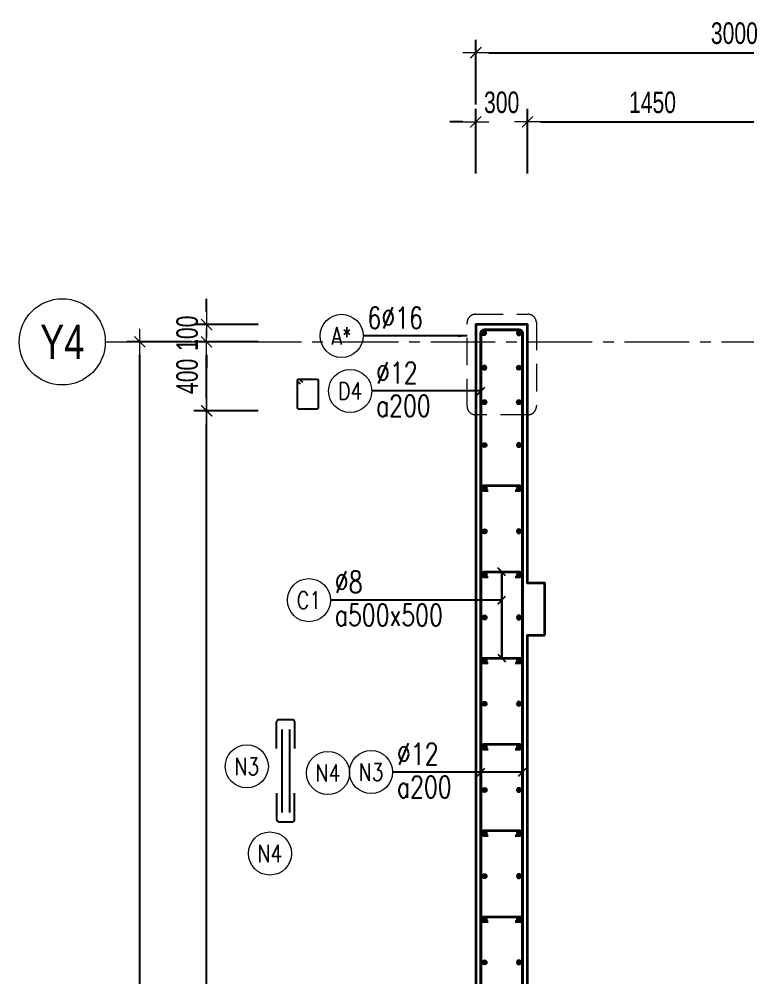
# Model space of a CAD drawing. Header units: millimetres. Extents: x 738475 to 1279438, y -34239 to 156422.
# Drawn here: x 1060104 to 1064326, y 55035 to 60589 of the extents above; entities that cross this region are included whole.
import ezdxf
from ezdxf.enums import TextEntityAlignment as Align

# ---------------------------------------------------------------- set-up
doc = ezdxf.new("R2010")
doc.units = ezdxf.units.MM
doc.header["$MEASUREMENT"] = 0
for name, pattern in [('HIDDEN', [9.525, 6.35, -3.175]), ('HIDDEN2', [4.7625, 3.175, -1.5875]), ('HT_Dim Grid$0$CENTER2', [1.125, 0.75, -0.125, 0.125, -0.125]), ('HT_Grid$0$CENTER2', [1.125, 0.75, -0.125, 0.125, -0.125])]:
    doc.linetypes.add(name, pattern=pattern)
doc.layers.get('0').update_dxf_attribs({"lineweight": 20})
doc.layers.get('Defpoints').update_dxf_attribs({"color": 151, "lineweight": 9})
doc.layers.add('Hidden', color=9, linetype='HIDDEN')
doc.layers.add('Ligature', color=1, linetype='Continuous')
for name, color, linetype, lineweight in [('HT_Dim Grid$0$NDC_S_AXIS', 5, 'HT_Dim Grid$0$CENTER2', 13), ('HT_Dim Grid$0$NDC_S_SYMBOL', 1, 'Continuous', 15), ('HT_Dim Grid$0$NDC_S_TEXT SYMBOL', 7, 'Continuous', 20), ('HT_Grid$0$NDC_S_AXIS', 5, 'HT_Grid$0$CENTER2', 13), ('KC-LEADER', 153, 'Continuous', 18), ('KC-THEP', 6, 'Continuous', 40), ('NDC_S_DIM', 1, 'Continuous', 15), ('NDC_S_HIDDEN', 8, 'HIDDEN2', 13), ('NDC_S_LEADER', 1, 'Continuous', 15), ('NDC_S_REBAR', 4, 'Continuous', 35), ('NDC_S_STIRRUP', 4, 'Continuous', 40), ('NDC_S_VN TEXT', 7, 'Continuous', 20), ('NDC_S_WALL', 6, 'Continuous', 35)]:
    doc.layers.add(name, color=color, linetype=linetype, lineweight=lineweight)
doc.styles.add('HT_Dim Grid$0$NDC_ANNO', font='', dxfattribs={"width": 0.8})
doc.styles.add('NDC_ARIAL', font='arial.ttf', dxfattribs={"width": 0.85})
doc.styles.add('NDC_DIM', font='', dxfattribs={"width": 0.75})
doc.styles.add('NDC_EN TXT', font='romans.shx', dxfattribs={"width": 0.8})
doc.styles.get('HT_Dim Grid$0$NDC_ANNO').set_extended_font_data('Dotum')
doc.styles.get('NDC_DIM').set_extended_font_data('Dotum')
doc.dimstyles.new('NDC_1-50', dxfattribs={"dimscale": 50, "dimtxt": 2.5, "dimasz": 1, "dimexe": 1.5, "dimexo": 0, "dimgap": 0.8, "dimtad": 1, "dimdec": 0, "dimdsep": 46, "dimtxsty": 'NDC_ARIAL', "dimblk": 'DIMMARK', "dimcen": 49999.938995, "dimdle": 1.5, "dimclrd": 1, "dimclre": 1, "dimclrt": 3, "dimadec": 0, "dimazin": 0, "dimtfac": 1, "dimtdec": 0, "dimtix": 1, "dimtmove": 2, "dimatfit": 3, "dimfxl": 1, "dimarcsym": 0})
doc.dimstyles.new('NDC_dim_30', dxfattribs={"dimscale": 30, "dimtxt": 2.5, "dimasz": 1.5, "dimexe": 1.5, "dimexo": 2.5, "dimgap": 1, "dimtad": 1, "dimdec": 0, "dimzin": 0, "dimdsep": 46, "dimtxsty": 'NDC_DIM', "dimblk": 'DIMMARK', "dimcen": 0.09, "dimdle": 1.2, "dimclrd": 1, "dimclre": 1, "dimclrt": 3, "dimadec": 0, "dimazin": 0, "dimtfac": 1, "dimtdec": 0, "dimtix": 1, "dimtofl": 0, "dimtmove": 0, "dimatfit": 3, "dimfxl": 6, "dimfxlon": 1, "dimtolj": 1, "dimtzin": 0, "dimarcsym": 0})
doc.dimstyles.new('NDC_dim_50', dxfattribs={"dimscale": 50, "dimtxt": 2.5, "dimasz": 1.5, "dimexe": 1.5, "dimexo": 2.5, "dimgap": 1, "dimtad": 1, "dimdec": 0, "dimzin": 0, "dimdsep": 46, "dimtxsty": 'NDC_DIM', "dimblk": 'DIMMARK', "dimcen": 0.09, "dimdle": 1.2, "dimclrd": 1, "dimclre": 1, "dimclrt": 3, "dimadec": 0, "dimazin": 0, "dimtfac": 1, "dimtdec": 0, "dimtix": 1, "dimtofl": 0, "dimtmove": 0, "dimatfit": 3, "dimfxl": 6, "dimfxlon": 1, "dimtolj": 1, "dimtzin": 0, "dimarcsym": 0})

# ---------------------------------------------------------------- blocks, each defined once
blk = doc.blocks.new('THEP')
at = {"layer": 'KC-LEADER', "color": 6}
blk.add_circle((0, 0), 14, dxfattribs=at)
at = {"layer": 'KC-THEP'}
for p, q in [((-14, 0), (14, 0)), ((9.9, 9.9), (-9.9, -9.9)), ((-9.9, 9.9), (9.9, -9.9)), ((0, 14), (0, -14))]:
    blk.add_line(p, q, dxfattribs=at)
blk = doc.blocks.new('A$C7BC65A55')
at = {"layer": 'Ligature'}
for p, q in [((-15.2, 372, 0), (-15.2, 38.5, 0)), ((15.2, 372, 0), (15.2, 38.5, 0))]:
    blk.add_line(p, q, dxfattribs=at)
for points in [[(-36.2, 296.5), (-36.2, 400.9, -0.414214), (-24, 413.1), (24, 413.1, -0.414214), (36.2, 400.9), (36.2, 296.5)], [(-36.2, 116.5), (-36.2, 12.2, 0.414214), (-24, 0), (24, 0, 0.414214), (36.2, 12.2), (36.2, 116.5)]]:
    blk.add_lwpolyline(points, format="xyb", dxfattribs=at)
blk = doc.blocks.new('DIMMARK')
at = {"layer": 'NDC_S_DIM', "color": 1}
blk.add_line((-1.5, 0), (1, 0), dxfattribs=at)
at = {"layer": 'NDC_S_DIM', "color": 2, "const_width": 0.1}
blk.add_lwpolyline([(-0.424, -0.424), (0.424, 0.424)], dxfattribs=at)
blk = doc.blocks.new('*U11')
blk.add_circle((-2.5, 0), 2.5)
at = {"layer": 'NDC_S_VN TEXT', "color": 3, "style": 'NDC_EN TXT', "width": 0.75}
for tag, p in [('DK1', (0.5, 0.85)), ('KC1', (0.5, -2.97))]:
    blk.add_attdef(tag, p, '', height=2.5, dxfattribs=at)
at = {"layer": 'NDC_S_VN TEXT', "color": 7, "style": 'NDC_EN TXT', "width": 0.8}
blk.add_attdef('SH2', text='', height=2, dxfattribs=at).set_placement((-2.5, 0), align=Align.MIDDLE)
blk = doc.blocks.new('*U12')
blk.add_circle((-2.5, 0), 2.5)
at = {"layer": 'NDC_S_VN TEXT', "color": 3, "style": 'NDC_EN TXT', "width": 0.75}
for tag, p in [('DK1', (0.5, 0.85)), ('KC1', (0.5, -2.97))]:
    blk.add_attdef(tag, p, '', height=2.5, dxfattribs=at)
at = {"layer": 'NDC_S_VN TEXT', "color": 7, "style": 'NDC_EN TXT', "width": 0.8}
blk.add_attdef('SH2', text='', height=2, dxfattribs=at).set_placement((-2.5, 0), align=Align.MIDDLE)
blk = doc.blocks.new('*U13')
blk.add_circle((-2.5, 0), 2.5)
at = {"layer": 'NDC_S_VN TEXT', "color": 3, "style": 'NDC_EN TXT', "width": 0.75}
blk.add_attdef('DK1', (0.5, 0.85), '', height=2.5, dxfattribs=at)
at = {"layer": 'NDC_S_VN TEXT', "color": 7, "style": 'NDC_EN TXT', "width": 0.8}
blk.add_attdef('SH2', text='', height=2, dxfattribs=at).set_placement((-2.5, 0), align=Align.MIDDLE)
blk = doc.blocks.new('*D764')
at = {"layer": 'Defpoints', "color": 0, "ltscale": 200, "transparency": 16777216}
for p in [(1063053.3, 59993.6), (1062753.3, 58817.9), (1063053.3, 58317.9)]:
    blk.add_point(p, dxfattribs=at)
at = {"layer": 'NDC_S_DIM', "color": 1, "lineweight": -2, "ltscale": 200, "transparency": 16777216}
for p, q in [((1062753.3, 59693.6), (1062753.3, 60068.6)), ((1063053.3, 59693.6), (1063053.3, 60068.6)), ((1062678.3, 59993.6), (1062603.3, 59993.6)), ((1063128.3, 59993.6), (1063203.3, 59993.6))]:
    blk.add_line(p, q, dxfattribs=at)
at = {"layer": 'NDC_S_DIM', "color": 1, "lineweight": -2, "ltscale": 200, "transparency": 16777216, "xscale": 75, "yscale": 75, "zscale": 75}
blk.add_blockref('DIMMARK', (1062753.3, 59993.6), dxfattribs=at)
at = {"layer": 'NDC_S_DIM', "color": 1, "lineweight": -2, "ltscale": 200, "transparency": 16777216, "xscale": 75, "yscale": 75, "zscale": 75, "rotation": 180}
blk.add_blockref('DIMMARK', (1063053.3, 59993.6), dxfattribs=at)
at = {"layer": 'NDC_S_DIM', "color": 3, "ltscale": 200, "transparency": 16777216, "insert": (1062903.3, 60106.2), "char_height": 125, "attachment_point": 5, "style": 'NDC_DIM'}
blk.add_mtext('\\A1;300', dxfattribs=at)
blk = doc.blocks.new('*D765')
at = {"layer": 'Defpoints', "color": 0, "ltscale": 200, "transparency": 16777216}
for p in [(1064503.3, 59993.6), (1063053.3, 58817.9), (1064503.3, 58817.9)]:
    blk.add_point(p, dxfattribs=at)
at = {"layer": 'NDC_S_DIM', "color": 1, "lineweight": -2, "ltscale": 200, "transparency": 16777216}
for p, q in [((1063053.3, 59693.6), (1063053.3, 60068.6)), ((1064503.3, 59693.6), (1064503.3, 60068.6)), ((1063128.3, 59993.6), (1064428.3, 59993.6))]:
    blk.add_line(p, q, dxfattribs=at)
at = {"layer": 'NDC_S_DIM', "color": 1, "lineweight": -2, "ltscale": 200, "transparency": 16777216, "xscale": 75, "yscale": 75, "zscale": 75, "rotation": 180}
blk.add_blockref('DIMMARK', (1063053.3, 59993.6), dxfattribs=at)
at = {"layer": 'NDC_S_DIM', "color": 1, "lineweight": -2, "ltscale": 200, "transparency": 16777216, "xscale": 75, "yscale": 75, "zscale": 75}
blk.add_blockref('DIMMARK', (1064503.3, 59993.6), dxfattribs=at)
at = {"layer": 'NDC_S_DIM', "color": 3, "ltscale": 200, "transparency": 16777216, "insert": (1063778.3, 60106.2), "char_height": 125, "attachment_point": 5, "style": 'NDC_DIM'}
blk.add_mtext('\\A1;1450', dxfattribs=at)
blk = doc.blocks.new('*D775')
at = {"layer": 'Defpoints', "color": 0, "ltscale": 200, "transparency": 16777216}
for p in [(1065753.3, 60394.8), (1062753.3, 59693.6), (1065753.3, 59693.6)]:
    blk.add_point(p, dxfattribs=at)
at = {"layer": 'NDC_S_DIM', "color": 1, "lineweight": -2, "ltscale": 200, "transparency": 16777216}
for p, q in [((1062753.3, 60094.8), (1062753.3, 60469.8)), ((1065753.3, 60094.8), (1065753.3, 60469.8)), ((1062828.3, 60394.8), (1065678.3, 60394.8))]:
    blk.add_line(p, q, dxfattribs=at)
at = {"layer": 'NDC_S_DIM', "color": 1, "lineweight": -2, "ltscale": 200, "transparency": 16777216, "xscale": 75, "yscale": 75, "zscale": 75, "rotation": 180}
blk.add_blockref('DIMMARK', (1062753.3, 60394.8), dxfattribs=at)
at = {"layer": 'NDC_S_DIM', "color": 1, "lineweight": -2, "ltscale": 200, "transparency": 16777216, "xscale": 75, "yscale": 75, "zscale": 75}
blk.add_blockref('DIMMARK', (1065753.3, 60394.8), dxfattribs=at)
at = {"layer": 'NDC_S_DIM', "color": 3, "ltscale": 200, "transparency": 16777216, "insert": (1064253.3, 60507.3), "char_height": 125, "attachment_point": 5, "style": 'NDC_DIM'}
blk.add_mtext('\\A1;3000', dxfattribs=at)
blk = doc.blocks.new('*D777')
at = {"layer": 'Defpoints', "color": 0, "ltscale": 200, "transparency": 16777216}
for p in [(1061191.5, 58317.9), (1062753.3, 58317.9), (1062753.3, 50117.9)]:
    blk.add_point(p, dxfattribs=at)
at = {"layer": 'NDC_S_DIM', "color": 1, "lineweight": -2, "ltscale": 200, "transparency": 16777216}
for p, q in [((1061491.5, 58317.9), (1061116.5, 58317.9)), ((1061191.5, 50192.9), (1061191.5, 58242.9)), ((1061491.5, 50117.9), (1061116.5, 50117.9))]:
    blk.add_line(p, q, dxfattribs=at)
at = {"layer": 'NDC_S_DIM', "color": 1, "lineweight": -2, "ltscale": 200, "transparency": 16777216, "xscale": 75, "yscale": 75, "zscale": 75}
for p, rotation in [((1061191.5, 58317.9), 90), ((1061191.5, 50117.9), 270)]:
    blk.add_blockref('DIMMARK', p, dxfattribs=dict(at, rotation=rotation))
at = {"layer": 'NDC_S_DIM', "color": 3, "ltscale": 200, "transparency": 16777216, "insert": (1061079, 54217.9), "char_height": 125, "attachment_point": 5, "rotation": 90, "style": 'NDC_DIM'}
blk.add_mtext('\\A1;8200', dxfattribs=at)
blk = doc.blocks.new('*D778')
at = {"layer": 'Defpoints', "color": 0, "ltscale": 200, "transparency": 16777216}
for p in [(1061191.5, 58717.9), (1062753.3, 58717.9), (1062753.3, 58317.9)]:
    blk.add_point(p, dxfattribs=at)
at = {"layer": 'NDC_S_DIM', "color": 1, "lineweight": -2, "ltscale": 200, "transparency": 16777216}
for p, q in [((1061491.5, 58717.9), (1061116.5, 58717.9)), ((1061191.5, 58392.9), (1061191.5, 58642.9)), ((1061491.5, 58317.9), (1061116.5, 58317.9))]:
    blk.add_line(p, q, dxfattribs=at)
at = {"layer": 'NDC_S_DIM', "color": 1, "lineweight": -2, "ltscale": 200, "transparency": 16777216, "xscale": 75, "yscale": 75, "zscale": 75}
for p, rotation in [((1061191.5, 58717.9), 90), ((1061191.5, 58317.9), 270)]:
    blk.add_blockref('DIMMARK', p, dxfattribs=dict(at, rotation=rotation))
at = {"layer": 'NDC_S_DIM', "color": 3, "ltscale": 200, "transparency": 16777216, "insert": (1061079, 58517.9), "char_height": 125, "attachment_point": 5, "rotation": 90, "style": 'NDC_DIM'}
blk.add_mtext('\\A1;400', dxfattribs=at)
blk = doc.blocks.new('*D779')
at = {"layer": 'Defpoints', "color": 0, "ltscale": 200, "transparency": 16777216}
for p in [(1060804, 58717.9), (1062753.3, 58717.9), (1062753.3, 49717.9)]:
    blk.add_point(p, dxfattribs=at)
at = {"layer": 'NDC_S_DIM', "color": 1, "lineweight": -2, "ltscale": 200, "transparency": 16777216}
for p, q in [((1061104, 58717.9), (1060729, 58717.9)), ((1060804, 49792.9), (1060804, 58642.9)), ((1061104, 49717.9), (1060729, 49717.9))]:
    blk.add_line(p, q, dxfattribs=at)
at = {"layer": 'NDC_S_DIM', "color": 1, "lineweight": -2, "ltscale": 200, "transparency": 16777216, "xscale": 75, "yscale": 75, "zscale": 75}
for p, rotation in [((1060804, 58717.9), 90), ((1060804, 49717.9), 270)]:
    blk.add_blockref('DIMMARK', p, dxfattribs=dict(at, rotation=rotation))
at = {"layer": 'NDC_S_DIM', "color": 3, "ltscale": 200, "transparency": 16777216, "insert": (1060691.4, 54217.9), "char_height": 125, "attachment_point": 5, "rotation": 90, "style": 'NDC_DIM'}
blk.add_mtext('\\A1;9000', dxfattribs=at)
blk = doc.blocks.new('*U20')
at = {"layer": 'HT_Dim Grid$0$NDC_S_SYMBOL'}
blk.add_line((5, 0), (9, 0), dxfattribs=at)
blk.add_circle((0, 0), 5, dxfattribs=at)
at = {"layer": 'HT_Dim Grid$0$NDC_S_TEXT SYMBOL', "color": 7, "style": 'HT_Dim Grid$0$NDC_ANNO', "width": 0.8}
blk.add_attdef('GRID', text='', height=4, rotation=270, dxfattribs=at).set_placement((0, 0), align=Align.MIDDLE)
blk = doc.blocks.new('*D783')
at = {"layer": 'Defpoints', "color": 0, "ltscale": 200, "transparency": 16777216}
for p in [(1061191.5, 58817.9), (1062753.3, 58817.9), (1062753.3, 58717.9)]:
    blk.add_point(p, dxfattribs=at)
at = {"layer": 'NDC_S_DIM', "color": 1, "lineweight": -2, "ltscale": 200, "transparency": 16777216}
for p, q in [((1061191.5, 58892.9), (1061191.5, 58967.9)), ((1061491.5, 58817.9), (1061116.5, 58817.9)), ((1061491.5, 58717.9), (1061116.5, 58717.9)), ((1061191.5, 58642.9), (1061191.5, 58567.9))]:
    blk.add_line(p, q, dxfattribs=at)
at = {"layer": 'NDC_S_DIM', "color": 1, "lineweight": -2, "ltscale": 200, "transparency": 16777216, "xscale": 75, "yscale": 75, "zscale": 75}
for p, rotation in [((1061191.5, 58817.9), 270), ((1061191.5, 58717.9), 90)]:
    blk.add_blockref('DIMMARK', p, dxfattribs=dict(at, rotation=rotation))
at = {"layer": 'NDC_S_DIM', "color": 3, "ltscale": 200, "transparency": 16777216, "insert": (1061079, 58767.9), "char_height": 125, "attachment_point": 5, "rotation": 90, "style": 'NDC_DIM'}
blk.add_mtext('\\A1;100', dxfattribs=at)

msp = doc.modelspace()

# ---------------------------------------------------------------- linework, layer by layer
for centre in [(1061424.622, 56255.826), (1061895.591, 56217.666), (1061559.07, 55750.823)]:
    msp.add_circle(centre, 125)
at = {"layer": 'HT_Grid$0$NDC_S_AXIS', "ltscale": 500}
msp.add_line((1060803.973, 58717.916), (1079616.991, 58717.916), dxfattribs=at)
at = {"layer": 'Ligature'}
msp.add_lwpolyline([(1061736.37, 58471.994), (1061720.404, 58487.96, -0.66817864), (1061726.177, 58501.898), (1061830.806, 58501.898, -0.41421356), (1061838.971, 58493.733), (1061838.971, 58336.626, -0.41421356), (1061830.806, 58328.461), (1061726.177, 58328.461, -0.41421356), (1061718.012, 58336.626), (1061718.012, 58493.733, -0.66817864), (1061731.951, 58499.507), (1061747.917, 58483.541)], format="xyb", dxfattribs=at)
at = {"layer": 'NDC_S_HIDDEN', "ltscale": 50}
msp.add_lwpolyline([(1062752.328, 58877.825), (1063055.051, 58877.825, -0.41421356), (1063105.051, 58827.825), (1063105.051, 58345.092, -0.41421356), (1063055.051, 58295.092), (1062752.328, 58295.092, -0.41421356), (1062702.328, 58345.092), (1062702.328, 58827.825, -0.41421356)], format="xyb", close=True, dxfattribs=at)
at = {"layer": 'NDC_S_REBAR'}
for points in [[(1062824.914, 57854.162), (1062799.914, 57854.162, -1), (1062799.914, 57884.162), (1063006.938, 57884.162, -1), (1063006.938, 57854.162), (1062981.938, 57854.162)], [(1062824.886, 57354.162), (1062799.886, 57354.162, -1), (1062799.886, 57384.162), (1063006.91, 57384.162, -1), (1063006.91, 57354.162), (1062981.91, 57354.162)], [(1062824.886, 56854.162), (1062799.886, 56854.162, -1), (1062799.886, 56884.162), (1063006.91, 56884.162, -1), (1063006.91, 56854.162), (1062981.91, 56854.162)], [(1062824.914, 56354.162), (1062799.914, 56354.162, -1), (1062799.914, 56384.162), (1063006.938, 56384.162, -1), (1063006.938, 56354.162), (1062981.938, 56354.162)], [(1062824.914, 55854.162), (1062799.914, 55854.162, -1), (1062799.914, 55884.162), (1063006.938, 55884.162, -1), (1063006.938, 55854.162), (1062981.938, 55854.162)], [(1062824.914, 55354.162), (1062799.914, 55354.162, -1), (1062799.914, 55384.162), (1063006.938, 55384.162, -1), (1063006.938, 55354.162), (1062981.938, 55354.162)]]:
    msp.add_lwpolyline(points, format="xyb", dxfattribs=at)
at = {"layer": 'NDC_S_STIRRUP'}
msp.add_lwpolyline([(1062983.349, 49707.916), (1063023.349, 49667.916, -0.41421356), (1063003.349, 49647.916), (1062803.349, 49647.916, -0.41421356), (1062783.349, 49667.916), (1062783.349, 58767.916, -0.41421356), (1062803.349, 58787.916), (1063003.349, 58787.916, -0.41421356), (1063023.349, 58767.916), (1063023.349, 49667.916, -0.41421356), (1063003.349, 49647.916), (1062963.349, 49687.916)], format="xyb", dxfattribs=at)
at = {"layer": 'NDC_S_WALL'}
msp.add_lwpolyline([(1063153.349, 57017.916), (1063153.349, 57317.916), (1063053.349, 57317.916), (1063053.349, 58817.916), (1062753.349, 58817.916), (1062753.349, 49617.916), (1063153.349, 49617.916), (1063153.349, 50117.916), (1063053.349, 50117.916), (1063053.349, 57017.916), (1063153.349, 57017.916)], dxfattribs=at)

# ---------------------------------------------------------------- block references
at = {"layer": 'Hidden', "xscale": 1.44, "yscale": 1.44, "zscale": 1.44}
msp.add_blockref('A$C7BC65A55', (1061649.702, 55933.545, 0.03), dxfattribs=at)
at = {"layer": 'HT_Dim Grid$0$NDC_S_AXIS'}
ref = msp.add_blockref('*U20', (1060353.973, 58717.916), dxfattribs=dict(at, xscale=50, yscale=50, zscale=150))
ref.add_attrib('GRID', 'Y4', dxfattribs={"layer": 'HT_Dim Grid$0$NDC_S_TEXT SYMBOL', "color": 7, "height": 200, "style": 'HT_Dim Grid$0$NDC_ANNO', "width": 0.8}).set_placement((1060353.973, 58717.916), align=Align.MIDDLE)
at = {"layer": 'KC-THEP', "rotation": 189.6685644363809}
for p in [(1062799.836, 58767.916), (1063003.349, 58567.916), (1062803.349, 58367.916), (1063003.349, 58367.916), (1062803.377, 58119.162), (1062803.377, 57869.162), (1062803.377, 57619.162), (1062803.377, 57369.162), (1062803.377, 57119.162), (1062803.377, 56869.162), (1062803.377, 56619.162), (1062803.377, 56369.162), (1062803.377, 56119.162), (1062803.377, 55869.162), (1062803.377, 55619.162), (1062803.377, 55369.162), (1062803.377, 55119.162)]:
    msp.add_blockref('THEP', p, dxfattribs=at)
at = {"layer": 'KC-THEP', "xscale": -1}
for p, rotation in [((1063003.349, 58767.916), 350.3314355636191), ((1062803.349, 58567.916), 170.331435563619), ((1063003.349, 58119.462), 350.3314355636191), ((1063003.349, 57869.462), 350.3314355636191), ((1063003.349, 57619.462), 350.3314355636191), ((1063003.349, 57369.462), 350.3314355636191), ((1063003.349, 57119.462), 350.3314355636191), ((1063003.349, 56869.462), 350.3314355636191), ((1063003.349, 56619.462), 350.3314355636191), ((1063003.349, 56369.462), 350.3314355636191), ((1063003.349, 56119.462), 350.3314355636191), ((1063003.349, 55869.462), 350.3314355636191), ((1063003.349, 55619.462), 350.3314355636191), ((1063003.349, 55369.462), 350.3314355636191), ((1063003.349, 55119.462), 350.3314355636191)]:
    msp.add_blockref('THEP', p, dxfattribs=dict(at, rotation=rotation))
at = {"layer": 'NDC_S_VN TEXT', "xscale": 50, "yscale": 50, "zscale": 50}
for name, p, values in [('*U13', (1062099.57, 58752.569), {'SH2': 'A*', 'DK1': '6%%C16'}), ('*U11', (1062149.294, 58432.995), {'SH2': 'D4', 'DK1': '%%C12', 'KC1': 'a200'}), ('*U12', (1061910.085, 57219.8), {'SH2': 'C1', 'DK1': '%%c8', 'KC1': 'a500x500'}), ('*U11', (1062270.534, 56222.834), {'SH2': 'N3', 'DK1': '%%C12', 'KC1': 'a200'})]:
    msp.add_blockref(name, p, dxfattribs=at).add_auto_attribs(values)

# ---------------------------------------------------------------- texts
at = {"layer": 'NDC_S_VN TEXT', "color": 7, "style": 'NDC_EN TXT', "width": 0.8}
for tag, p in [('N3', (1061424.622, 56255.826)), ('N4', (1061895.591, 56217.666)), ('N4', (1061559.07, 55750.823))]:
    msp.add_attdef(tag, text='3', height=100, dxfattribs=at).set_placement(p, align=Align.MIDDLE)

# ---------------------------------------------------------------- dimensions: what is measured, and where the dimension line sits
at = {"layer": 'NDC_S_DIM', "ltscale": 200}
for base, p1, p2, picture, middle in [((1065753.349, 60394.76), (1062753.349, 59693.63), (1065753.349, 59693.63), '*D775', (1064253.349, 60507.345)), ((1063053.349, 59993.63), (1062753.349, 58817.916), (1063053.349, 58317.916), '*D764', (1062903.349, 60106.215))]:
    dim = msp.add_linear_dim(base=base, p1=p1, p2=p2, dimstyle='NDC_dim_50', dxfattribs=at)
    dim.commit()
    dim.dimension.update_dxf_attribs({"geometry": picture, "text_midpoint": middle})
dim = msp.add_linear_dim(base=(1064503.349, 59993.63), p1=(1063053.349, 58817.916), p2=(1064503.349, 58817.916), dimstyle='NDC_dim_50', override={"dimtmove": 1}, dxfattribs=at)
dim.commit()
dim.dimension.update_dxf_attribs({"geometry": '*D765', "text_midpoint": (1063778.349, 60106.215)})
for base, p1, p2, picture, middle in [((1061191.543, 58817.916), (1062753.349, 58717.916), (1062753.349, 58817.916), '*D783', (1061078.959, 58767.916)), ((1061191.543, 58717.916), (1062753.349, 58317.916), (1062753.349, 58717.916), '*D778', (1061078.959, 58517.916)), ((1061191.543, 58317.916), (1062753.349, 50117.916), (1062753.349, 58317.916), '*D777', (1061078.959, 54217.916))]:
    dim = msp.add_linear_dim(base=base, p1=p1, p2=p2, angle=90, dimstyle='NDC_dim_50', override={"dimtmove": 1}, dxfattribs=at)
    dim.commit()
    dim.dimension.update_dxf_attribs({"geometry": picture, "text_midpoint": middle})
dim = msp.add_linear_dim(base=(1060803.973, 58717.916), p1=(1062753.349, 49717.916), p2=(1062753.349, 58717.916), angle=90, dimstyle='NDC_dim_50', dxfattribs=at)
dim.commit()
dim.dimension.update_dxf_attribs({"geometry": '*D779', "text_midpoint": (1060691.388, 54217.916)})

# ---------------------------------------------------------------- leaders
at = {"layer": 'NDC_S_LEADER'}
for points, dimstyle, override in [([(1062702.328, 58752.569), (1062099.57, 58752.569)], 'NDC_1-50', {"dimgap": 0.8, "dimtad": 0}), ([(1062783.349, 58432.995), (1062149.294, 58432.995)], 'NDC_dim_30', {"dimtad": 0, "dimldrblk": 'Oblique'}), ([(1062903.398, 57384.162), (1062903.398, 56884.162)], 'NDC_dim_30', {"dimtad": 0, "dimldrblk": 'Oblique'}), ([(1062903.398, 56884.162), (1062903.398, 57384.162)], 'NDC_dim_30', {"dimtad": 0, "dimldrblk": 'Oblique'}), ([(1062903.398, 57219.799), (1061910.085, 57219.799)], 'NDC_dim_30', {"dimtad": 0, "dimldrblk": 'Oblique'}), ([(1063023.349, 56222.653), (1062270.534, 56222.653)], 'NDC_dim_30', {"dimtad": 0, "dimldrblk": 'Oblique'}), ([(1062783.349, 56222.653), (1062270.534, 56222.653)], 'NDC_dim_30', {"dimtad": 0, "dimldrblk": 'Oblique'})]:
    msp.add_leader(points, dimstyle=dimstyle, override=override, dxfattribs=at)

doc.saveas('drawing.dxf')
